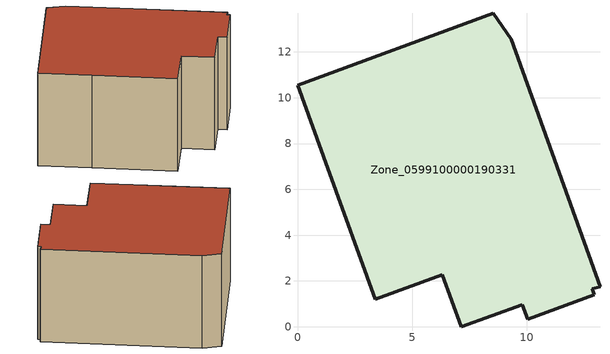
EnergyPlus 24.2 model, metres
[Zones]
Zone_0599100000190331
 floor ground (C_G): 13.21,1.74 12.88,1.66 12.96,1.4 10.06,0.33 9.82,0.97 7.15,0 6.33,2.26 3.39,1.19 1.33,6.92 0,10.54 8.55,13.69 9.34,12.55 z0
 wall outside (C_F): 3.39,1.19 6.33,2.26 7.15,0 9.82,0.97 10.06,0.33 12.96,1.4 12.88,1.66 13.21,1.74 9.34,12.55 8.55,13.69 0,10.54 1.33,6.92 3.39,1.19 z0:7.59
 roof outside (C_R): 9.34,12.55 8.55,13.69 0,10.54 1.33,6.92 3.39,1.19 6.33,2.26 7.15,0 9.82,0.97 10.06,0.33 12.96,1.4 12.88,1.66 13.21,1.74 z7.59
[BUILDING]
Pand.0599100000190331: North Axis=0; Terrain=City; Loads Convergence Tolerance Value=0.04; Temperature Convergence Tolerance Value=0.4; Solar Distribution=FullExterior; Maximum Number of Warmup Days=25; Minimum Number of Warmup Days=1
[Site:Location]
Rotterdam.The.Hague.AP_ZH_NLD Design_Conditions: Latitude=51.96; Longitude=4.45; Time Zone=1; Elevation=-4.5
[SITE:GROUNDTEMPERATURE:BUILDINGSURFACE]
18, 18, 18, 18, 18, 18, 18, 18, 18, 18, 18, 18
[MATERIAL] Thermal Absorptance=0.9; Solar Absorptance=0.7; Visible Absorptance=0.7
Name | Roughness | Thickness | Conductivity | Density | Specific Heat
G.TC.1946-1964 | MediumSmooth | 0.15 | 1 | 540 | 1210
F.TC.1946-1964 | Rough | 0.3 | 0.857143 | 1920 | 840
R.TC.1946-1964 | MediumRough | 0.2 | 0.235294 | 1500 | 1000
[CONSTRUCTION]
C_G: G.TC.1946-1964
C_F: F.TC.1946-1964
C_R: R.TC.1946-1964
[ZONE]
Zone_0599100000190331: Type=1; Multiplier=1; Ceiling Height=Autocalculate; Volume=Autocalculate; Floor Area=autocalculate; Part of Total Floor Area=Yes
[ZONEINFILTRATION:DESIGNFLOWRATE]
Infil_Zone_0599100000190331: Zone or ZoneList or Space or SpaceList=Zone_0599100000190331; Schedule=AlwaysOn; Design Flow Rate Calculation Method=Flow/Area; Flow Rate per Floor Area=0.003; Constant Term Coefficient=1; Temperature Term Coefficient=0; Velocity Term Coefficient=0; Velocity Squared Term Coefficient=0
[HVACTEMPLATE:ZONE:IDEALLOADSAIRSYSTEM]
Zone_0599100000190331: Maximum Heating Supply Air Temperature=50; Minimum Cooling Supply Air Temperature=13; Maximum Heating Supply Air Humidity Ratio=0.0156; Minimum Cooling Supply Air Humidity Ratio=0.0077; Heating Limit=NoLimit; Cooling Limit=NoLimit; Dehumidification Control Type=ConstantSensibleHeatRatio; Cooling Sensible Heat Ratio=0.7; Dehumidification Setpoint=60; Humidification Control Type=None; Humidification Setpoint=30; Outdoor Air Method=None; Outdoor Air Flow Rate per Person=0.00944; Outdoor Air Flow Rate per Zone Floor Area=0; Outdoor Air Flow Rate per Zone=0; Demand Controlled Ventilation Type=None; Outdoor Air Economizer Type=NoEconomizer; Heat Recovery Type=None; Sensible Heat Recovery Effectiveness=0.7; Latent Heat Recovery Effectiveness=0.65
[ZONECONTROL:THERMOSTAT]
ThermostatControl_Zone_0599100000190331: Zone or ZoneList=Zone_0599100000190331; Control Type Schedule=DualSetpointControlType; Control 1=Thermostat_Zone_0599100000190331; Temperature Difference Between Cutout And Setpoint=0
[THERMOSTATSETPOINT:DUALSETPOINT]
Thermostat_Zone_0599100000190331: Heating Setpoint Temperature Schedule=HeatingSetpoint_Zone_0599100000190331; Cooling Setpoint Temperature Schedule=CoolingSetpoint_Zone_0599100000190331
[SCHEDULE:COMPACT]
HeatingSetpoint_Zone_0599100000190331: Through: 12/31, For: AllDays, Until: 24:00, 21
CoolingSetpoint_Zone_0599100000190331: Through: 12/31, For: AllDays, Until: 24:00, 24
DualSetpointControlType: Through: 12/31, For: AllDays, Until: 24:00, 4
AlwaysOn: Through: 12/31, For: AllDays, Until: 24:00, 1
